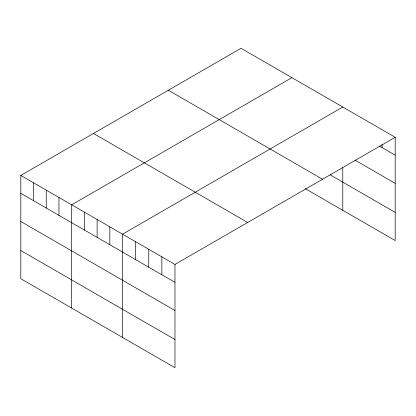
<?xml version="1.0" encoding="UTF-8"?>
<svg xmlns="http://www.w3.org/2000/svg" width="416" height="416" viewBox="0 0 416 416"><rect width="100%" height="100%" fill="white"/><g stroke="black" fill="none" stroke-linecap="round" stroke-linejoin="round"><path stroke-width="0.62" d="M20.8 175.427L174.97 264.441L174.97 367.718L20.8 278.71L20.8 175.427L241.03 48.282L395.2 137.29L395.2 240.573L305.178 188.599M291.907 77.657L71.677 204.802L71.677 308.079M342.784 107.026L122.554 234.177L122.554 337.454M174.97 264.441L395.2 137.29M379.366 146.042L395.2 155.184M354.796 160.035L395.2 183.362M330.065 174.788L395.2 212.394M168.355 90.241L322.525 179.249M93.475 133.468L247.645 222.482M20.8 193.32L174.97 282.329M20.8 221.499L174.97 310.508M20.8 250.531L174.97 339.539M382.096 144.425L382.096 147.618M342.784 167.612L342.784 210.309M161.866 256.875L161.866 274.768M148.762 249.309L148.762 267.202M135.658 241.743L135.658 259.636M109.834 226.834L109.834 244.722M97.115 219.487L97.115 237.38M84.396 212.144L84.396 230.038M58.958 197.46L58.958 215.353M46.238 190.117L46.238 208.01M33.519 182.775L33.519 200.663"/></g></svg>
